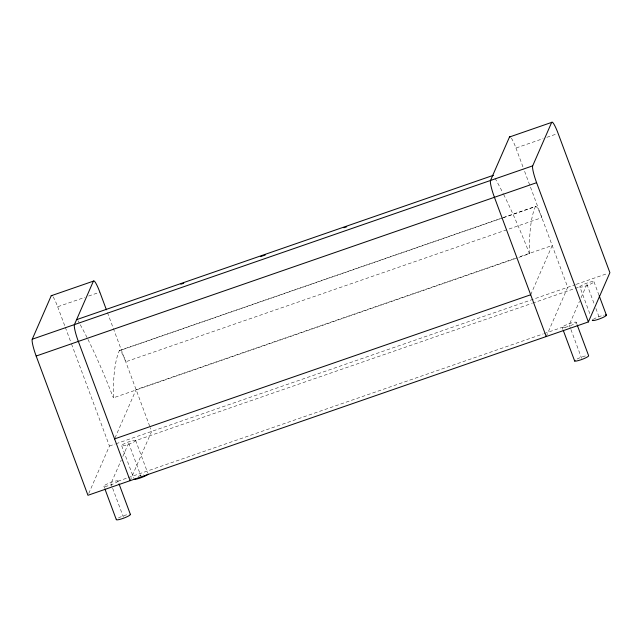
<?xml version="1.0" encoding="UTF-8"?>
<svg xmlns="http://www.w3.org/2000/svg" width="642" height="642" viewBox="0 0 642 642"><rect width="100%" height="100%" fill="white"/><g stroke="black" fill="none" stroke-linecap="round" stroke-linejoin="round"><path stroke-width="0.48" stroke-dasharray="3.21 2.41" d="M88.748 493.465L109.461 446.021L71.23 343.213M114.982 437.996L136.096 389.638L517.123 257.651M111.564 482.198L121.194 460.137M122.799 456.462L128.023 444.513M130.125 480.681L151.632 431.416L150.252 427.7M530.677 294.774L552.192 245.501L518.07 257.322M546.214 336.552L567.729 287.279L524.225 170.307M569.831 323.448L579.469 301.387M581.074 297.711L586.29 285.762M579.862 286.902L580.063 286.509A7.519 1.148 -20.4 0 1 587.992 282.721A7.519 1.148 -20.4 0 1 593.954 281.854A7.519 1.148 -20.4 0 1 587.069 285.497L585.231 286.123A7.519 1.148 -20.4 0 1 579.862 286.902L589.87 313.826M117.992 481.083L117.751 481.492A7.519 1.148 -20.4 0 1 109.702 485.296A7.519 1.148 -20.4 0 1 103.908 486.074A7.519 1.148 -20.4 0 1 110.946 482.407L112.775 481.789A7.519 1.148 -20.4 0 1 117.992 481.083L118.682 482.944M53.069 296.853A15.031 2.167 70.9 0 1 57.676 306.764L84.856 297.35M88.604 296.058L99.847 292.158M511.337 138.11A15.031 2.167 70.9 0 1 515.943 148.029L543.116 138.616M546.864 137.316L557.176 133.745M119.508 350.5L502.429 217.855M503.376 217.526L535.597 206.363M503.168 217.79L535.388 206.628A588.008 84.888 70.9 0 0 529.465 253.71L113.377 397.839A588.008 84.888 70.9 0 1 119.3 350.757L502.221 218.12M109.461 446.021L115.087 444.071M116.025 443.75L575.224 284.687M576.163 284.358L608.022 273.323M135.679 440.629A7.519 1.148 -20.4 0 0 125.688 443.028A7.519 1.148 -20.4 0 0 124.588 445.54A7.519 1.148 -20.4 0 0 135.679 440.629L531.632 303.473M532.587 303.144L574.261 288.707M575.208 288.378L579.943 286.741M117.911 481.219L127.381 477.945M128.328 477.616L543.228 333.896M544.175 333.567L562.175 327.332M593.97 281.742L598.801 294.742M586.916 284.326L594.508 304.749M595.896 308.457L599.347 317.742M515.943 148.029L523.88 169.376M576.155 322.172L576.845 324.025M569.197 324.9L570.586 328.608M570.931 329.539L581.628 358.316M562.248 327.621L562.938 329.482M107.447 312.582L149.907 426.769M135.606 440.34L147.692 472.833M128.649 443.06L141.079 476.484M121.699 445.789L133.785 478.282M57.676 306.764L64.978 326.393M65.324 327.332L70.885 342.282M110.938 483.635L112.318 487.35M112.663 488.281L123.368 517.059M103.876 486.195L104.574 488.048M535.388 206.628A15.031 2.167 70.9 0 1 541.832 217.654L125.744 361.783A15.031 2.167 70.9 0 0 119.3 350.757M78.011 320.767A151.737 21.908 70.9 0 1 79.351 323.119M80.266 324.732A151.737 21.908 70.9 0 1 87.569 338.615M87.986 339.457A151.737 21.908 70.9 0 1 113.377 397.839M494.998 178.187A151.737 21.908 70.9 0 1 503.24 193.651M503.657 194.478A151.737 21.908 70.9 0 1 529.465 253.71M593.16 319.395A7.519 1.148 -20.4 0 1 604.226 315.094M138.11 476.444A7.519 1.148 -20.4 0 1 143.511 474.454M118.385 517.998A7.519 1.148 -20.4 0 1 126.907 514.715M577.11 359.014A7.519 1.148 -20.4 0 1 585.689 355.845M565.137 327.372A7.519 1.148 -20.4 0 0 576.227 322.461A7.519 1.148 -20.4 0 0 566.236 324.86A7.519 1.148 -20.4 0 0 565.137 327.372"/><path stroke-width="0.96" d="M546.214 336.552L494.428 197.295A15.031 2.167 70.9 0 1 490.512 180.474L509.499 137.003L551.671 122.389A15.031 2.167 70.9 0 1 558.115 133.416L609.9 272.673L588.385 321.939L87.954 495.287L36.161 356.037A15.031 2.167 70.9 0 1 32.252 339.209L51.232 295.737L93.403 281.132A15.031 2.167 70.9 0 1 99.847 292.158L106.403 309.797M93.403 281.132L74.424 324.603A15.031 2.167 70.9 0 0 78.34 341.432L130.125 480.681M588.385 321.939L536.6 182.689A15.031 2.167 70.9 0 1 532.683 165.861L551.671 122.389M180.875 284.221L183.724 283.234M260.5 256.639L265.234 255.002M343.903 227.75L346.744 226.762M32.252 339.209L532.683 165.861M36.161 356.037L536.6 182.689M114.589 438.903L530.677 294.774M599.147 295.665L606.401 315.166M577.19 324.956L588.586 355.588A7.519 1.148 -20.4 0 1 580.994 359.769A7.519 1.148 -20.4 0 1 575.007 360.298M563.283 330.413L574.678 361.045M119.027 483.867L130.422 514.507M104.919 488.979L116.306 519.611M509.499 137.003A15.031 2.167 70.9 0 1 510.374 136.947M51.232 295.737A15.031 2.167 70.9 0 1 52.106 295.689M77.297 319.708A11.018 1.589 70.9 0 0 76.575 319.676L492.671 175.547A11.018 1.589 70.9 0 1 493.385 175.579M605.382 314.925A7.519 1.148 -20.4 0 1 600.414 318.568A7.519 1.148 -20.4 0 1 592.494 319.933M148.109 474.053A7.519 1.148 -20.4 0 1 141.368 477.6A7.519 1.148 -20.4 0 1 134.13 479.213M130.182 514.274A7.519 1.148 -20.4 0 1 123.352 518.287A7.519 1.148 -20.4 0 1 116.555 519.209"/></g></svg>
